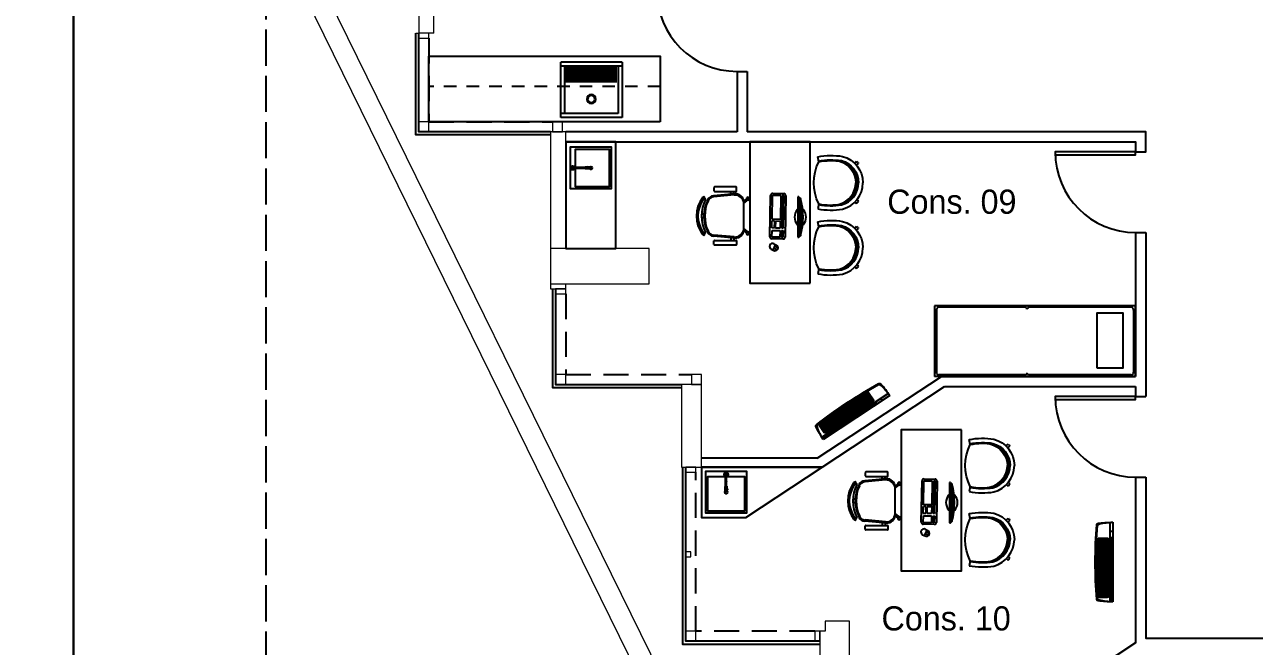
# Model space of a CAD drawing. Extents: x 741 to 1339, y 725 to 848.
# Drawn here: x 1091.43 to 1103.65, y 788.59 to 794.77 of the extents above; entities that cross this region are included whole.
import ezdxf

# ---------------------------------------------------------------- set-up
doc = ezdxf.new("R2010")
doc.units = 0
doc.header["$MEASUREMENT"] = 0
for name, pattern in [('2021.03.01_00_Santa Lolla_Criciúma_REF-R00$0$TAB-ARQ-AP-PL-TÉRREO-R01$0$HIDDEN2', [0.1875, 0.125, -0.0625]), ('ACAD_ISO02W100', [15, 12, -3]), ('CONTINU', [0]), ('HIDDEN', [0.375, 0.25, -0.125])]:
    doc.linetypes.add(name, pattern=pattern)
doc.layers.get('0').update_dxf_attribs({"linetype": 'CONTINUOUS'})
for name, color, linetype in [('5', 5, 'CONTINUOUS'), ('Cotas', 7, 'CONTINUOUS'), ('Lay Out', 31, 'CONTINUOUS'), ('Layout', 31, 'CONTINUOUS'), ('PAREDES', 7, 'CONTINUOUS'), ('Prancha', 7, 'CONTINUOUS'), ('Textos', 7, 'CONTINUOUS')]:
    doc.layers.add(name, color=color, linetype=linetype)
doc.layers.add('MARGEM', color=7, linetype='CONTINUOUS', plot=False)
doc.styles.add('PADRAO MK', font='AVGARDN.TTF')

# ---------------------------------------------------------------- blocks, each defined once
blk = doc.blocks.new('A$C0FF33234')
at = {"layer": 'Lay Out', "linetype": 'CONTINU', "ltscale": 0.6}
for p, q in [((0.149, 0.375, -0.739), (-0.461, 0.375, -0.739)), ((-0.461, 0.375, -0.739), (-0.461, -0.175, -0.739)), ((0.149, -0.175, -0.739), (0.149, 0.375, -0.739)), ((0.109, 0.335, -0.739), (-0.461, 0.335, -0.739)), ((-0.421, 0.335, -0.739), (-0.421, -0.135, -0.739)), ((0.109, -0.135, -0.739), (0.109, 0.335, -0.739)), ((0.097, 0.02, 0.175), (-0.411, 0.02, -0.739)), ((0.097, 0, 0.175), (-0.411, 0, -0.739)), ((0.097, -0.02, 0.175), (-0.411, -0.02, -0.739)), ((0.097, -0.04, 0.175), (-0.411, -0.04, -0.739)), ((0.097, -0.06, 0.175), (-0.411, -0.06, -0.739)), ((0.097, -0.08, 0.175), (-0.411, -0.08, -0.739)), ((0.097, -0.1, 0.175), (-0.411, -0.1, -0.739)), ((0.097, -0.12, 0.175), (-0.411, -0.12, -0.739)), ((0.149, -0.135, -0.739), (-0.461, -0.135, -0.739)), ((0.149, -0.175, -0.739), (-0.461, -0.175, -0.739))]:
    blk.add_line(p, q, dxfattribs=at)
for radius in [0.0453, 0.0346]:
    blk.add_circle((-0.156, 0.19, -0.739), radius, dxfattribs=at)
blk = doc.blocks.new('A$C02FB38B1')
at = {"layer": 'Layout'}
for p, q in [((0.386, 0.507), (0.168, 0.488)), ((0.376, 0.497), (0.172, 0.478)), ((0.173, 0.572), (0.173, 0.537)), ((0.393, 0.577), (0.178, 0.577)), ((0.178, 0.532), (0.393, 0.532)), ((0.34, 0.503), (0.34, 0.532)), ((0.37, 0.505), (0.37, 0.532)), ((0.398, 0.537), (0.398, 0.572)), ((0.47, 0.435), (0.489, 0.451)), ((0.47, 0.416), (0.499, 0.44)), ((0.47, 0.149), (0.47, 0.428)), ((0.489, 0.451), (0.49, 0.45)), ((0.496, 0.46), (0.514, 0.475)), ((0.497, 0.441), (0.499, 0.44)), ((0.508, 0.445), (0.526, 0.46)), ((0.074, 0.306), (0.05, 0.306)), ((0.074, 0.271), (0.05, 0.271)), ((0.47, 0.161), (0.499, 0.137)), ((0.47, 0.141), (0.489, 0.125)), ((0.489, 0.125), (0.49, 0.127)), ((0.497, 0.135), (0.499, 0.137)), ((0.508, 0.131), (0.526, 0.116)), ((0.386, 0.069), (0.168, 0.089)), ((0.376, 0.08), (0.172, 0.099)), ((0.173, 0.005), (0.173, 0.04)), ((0.178, 0.045), (0.393, 0.045)), ((0.393, 0), (0.178, 0)), ((0.34, 0.073), (0.34, 0.045)), ((0.37, 0.071), (0.37, 0.045)), ((0.398, 0.04), (0.398, 0.005)), ((0.496, 0.117), (0.514, 0.102))]:
    blk.add_line(p, q, dxfattribs=at)
for centre in [(0.497, 0.448), (0.497, 0.128)]:
    blk.add_circle(centre, 0.005, dxfattribs=at)
for centre, radius, start, end in [((0.178, 0.572), 0.005, 90, 180), ((0.178, 0.537), 0.005, 180, 270), ((0.381, 0.408), 0.0887, 5.5925, 93.2522), ((0.39, 0.428), 0.08, 0, 92.5692), ((0.393, 0.572), 0.005, 0, 90), ((0.393, 0.537), 0.005, 270, 0), ((0.305, 0.288), 0.305, 144.1238, 215.8762), ((0.305, 0.288), 0.29, 144.1442, 215.8558), ((0.305, 0.288), 0.29, 144.1442, 215.8558), ((0.412, 0.288), 0.362, 153.2374, 206.7626), ((0.412, 0.288), 0.362, 153.2374, 206.7626), ((0.08, 0.451), 0.0275, 115.1455, 143.4571), ((0.074, 0.47), 0.00782, 299.8109, 135.3255), ((0.08, 0.451), 0.0125, 115.1455, 143.1301), ((0.08, 0.451), 0.0125, 115.1455, 143.1301), ((0.436, 0.288), 0.362, 153.6047, 206.3953), ((0.079, 0.453), 0.01, 350.3294, 115.1455), ((0.079, 0.453), 0.01, 350.3294, 115.1455), ((0.445, 0.288), 0.362, 155.7361, 204.2639), ((0.174, 0.418), 0.07, 95.1212, 153.6047), ((0.178, 0.408), 0.07, 95.2999, 155.7361), ((0.498, 0.449), 0.0075, 171.6405, 268.0199), ((0.511, 0.46), 0.015, 231.4636, 207.2839), ((0.079, 0.124), 0.01, 244.8545, 9.6706), ((0.079, 0.124), 0.01, 244.8545, 9.6706), ((0.174, 0.158), 0.07, 206.3953, 264.8788), ((0.178, 0.168), 0.07, 204.2639, 264.7001), ((0.381, 0.168), 0.0887, 266.7478, 354.4075), ((0.39, 0.149), 0.08, 267.4308, 0), ((0.498, 0.128), 0.0075, 91.9801, 188.3595), ((0.511, 0.117), 0.015, 152.7161, 128.5364), ((0.08, 0.126), 0.0275, 216.5429, 244.8545), ((0.074, 0.106), 0.00782, 224.6745, 60.1891), ((0.08, 0.126), 0.0125, 216.8699, 244.8545), ((0.08, 0.126), 0.0125, 216.8699, 244.8545), ((0.178, 0.04), 0.005, 90, 180), ((0.178, 0.005), 0.005, 180, 270), ((0.393, 0.04), 0.005, 0, 90), ((0.393, 0.005), 0.005, 270, 0)]:
    blk.add_arc(centre, radius, start, end, dxfattribs=at)
blk = doc.blocks.new('computerr')
at = {"layer": 'Lay Out', "ltscale": 0.6}
h = blk.add_hatch(dxfattribs=at)
h.set_pattern_fill('ANSI31', color=256, scale=0.07, angle=45, style=0)
h.set_pattern_definition([(90, (8.432981, 4.289497), (-0.00875, 9e-19), [])])
h.paths.add_polyline_path([(36.256, -1.485), (36.629, -1.485, 0.133994)])
for p, q in [((36.242, -1.5), (36.256, -1.485)), ((36.642, -1.5), (36.242, -1.5)), ((36.242, -1.5), (36.242, -1.51)), ((36.242, -1.51), (36.642, -1.51)), ((36.256, -1.485), (36.629, -1.485)), ((36.642, -1.5), (36.629, -1.485)), ((36.642, -1.51), (36.642, -1.5)), ((36.207, -1.762), (36.209, -1.651)), ((36.225, -1.764), (36.227, -1.681)), ((36.227, -1.666), (36.227, -1.652)), ((36.227, -1.652), (36.552, -1.658)), ((36.552, -1.672), (36.227, -1.666)), ((36.227, -1.681), (36.465, -1.685)), ((36.23, -1.632), (36.64, -1.639)), ((36.465, -1.685), (36.464, -1.768)), ((36.48, -1.731), (36.481, -1.686)), ((36.481, -1.686), (36.552, -1.687)), ((36.552, -1.687), (36.551, -1.732)), ((36.552, -1.658), (36.552, -1.672)), ((36.574, -1.768), (36.575, -1.687)), ((36.575, -1.673), (36.576, -1.658)), ((36.642, -1.674), (36.575, -1.673)), ((36.575, -1.687), (36.642, -1.689)), ((36.576, -1.658), (36.642, -1.66)), ((36.642, -1.689), (36.64, -1.77)), ((36.642, -1.66), (36.642, -1.674)), ((36.659, -1.66), (36.657, -1.77)), ((36.749, -1.708), (36.733, -1.74)), ((36.464, -1.768), (36.225, -1.764)), ((36.637, -1.79), (36.227, -1.782)), ((36.551, -1.732), (36.48, -1.731)), ((36.48, -1.745), (36.551, -1.746)), ((36.48, -1.745), (36.48, -1.769)), ((36.55, -1.77), (36.48, -1.769)), ((36.551, -1.746), (36.55, -1.77)), ((36.64, -1.77), (36.574, -1.768)), ((36.707, -1.75), (36.72, -1.725)), ((36.77, -1.758), (36.716, -1.732)), ((36.768, -1.717), (36.753, -1.749)), ((36.761, -1.776), (36.773, -1.751))]:
    blk.add_line(p, q, dxfattribs=at)
for centre, radius, start, end in [((36.442, -2.169), 0.709, 74.7363, 105.2637), ((36.411, -1.497), 0.059, 137.5629, 145.9179), ((36.442, -1.543), 0.114, 48.6233, 131.3767), ((36.474, -1.497), 0.059, 34.0821, 42.4371), ((36.411, -1.476), 0.059, 215.2227, 222.4371), ((36.442, -1.43), 0.114, 228.6233, 311.3767), ((36.474, -1.476), 0.059, 317.5629, 324.7773), ((36.474, -1.497), 0.059, 19.4175, 20.0563), ((36.229, -1.652), 0.02, 88.9518, 178.9518), ((36.639, -1.659), 0.02, 358.9518, 88.9518), ((36.746, -1.738), 0.03, 334.0346, 154.0346), ((36.227, -1.762), 0.02, 178.9518, 268.9518), ((36.637, -1.77), 0.02, 268.9518, 358.9518), ((36.734, -1.763), 0.03, 154.0346, 334.0346)]:
    blk.add_arc(centre, radius, start, end, dxfattribs=at)
blk = doc.blocks.new('2536')
at = {"layer": 'Lay Out', "ltscale": 0.6}
for p, q in [((34.247, -29.07), (34.231, -29.054)), ((34.267, -29.052), (34.253, -29.035)), ((34.614, -29.052), (34.627, -29.035)), ((34.634, -29.07), (34.649, -29.054)), ((34.288, -29.112), (34.282, -29.106)), ((34.304, -29.098), (34.298, -29.091)), ((34.576, -29.098), (34.582, -29.091)), ((34.592, -29.112), (34.599, -29.106)), ((34.226, -29.43), (34.177, -29.441)), ((34.645, -29.43), (34.694, -29.441))]:
    blk.add_line(p, q, dxfattribs=at)
for points in [[(34.177, -29.441, -0.08651), (34.174, -29.194, -0.333303), (34.435, -28.991, -0.330827)], [(34.219, -29.431, -0.084492), (34.216, -29.205, -0.332034), (34.436, -29.034, -0.328672)], [(34.212, -29.336, -0.041347), (34.223, -29.226, -0.331795), (34.436, -29.061, 138.320634)], [(34.226, -29.43, -0.084125), (34.223, -29.206, -0.331795), (34.436, -29.041, 139.306789)], [(34.231, -29.054, -0.024394), (34.253, -29.035, -0.334398)], [(34.652, -29.431, 0.084492), (34.656, -29.205, 0.332034), (34.436, -29.034, 0.328672)], [(34.645, -29.43, 0.084125), (34.649, -29.206, 0.331795), (34.436, -29.041, -139.306841)], [(34.66, -29.336, 0.041347), (34.649, -29.226, 0.331795), (34.436, -29.061, -138.320634)], [(34.694, -29.441, 0.08651), (34.698, -29.194, 0.333303), (34.437, -28.991, 0.330827)], [(34.649, -29.054, 0.024394), (34.627, -29.035, 0.334398)], [(34.288, -29.112, -0.017746), (34.304, -29.098, -0.334398)], [(34.592, -29.112, 0.017746), (34.576, -29.098, 0.334398)], [(34.226, -29.43, 0.240642), (34.645, -29.43, 0.685149)]]:
    blk.add_lwpolyline(points, format="xyb", dxfattribs=at)
blk = doc.blocks.new('torneira 00')
at = {"layer": 'Lay Out'}
for p, q in [((-0.005, -0.139), (-0.005, -0.02)), ((-0.003, -0.139), (-0.003, -0.016)), ((0, -0.138), (0, -0.015)), ((0.004, -0.139), (0.004, -0.017)), ((0.005, -0.139), (0.005, -0.02)), ((-0.002, -0.15), (-0.014, -0.171)), ((0, -0.151), (-0.012, -0.172)), ((-0.009, -0.162), (-0.009, -0.142)), ((-0.009, -0.181), (-0.009, -0.166)), ((-0.007, -0.182), (-0.007, -0.143)), ((-0.006, -0.183), (-0.006, -0.19)), ((-0.005, -0.184), (-0.005, -0.144)), ((0, -0.185), (0, -0.145)), ((0.005, -0.184), (0.005, -0.144)), ((0.006, -0.183), (0.006, -0.19)), ((0.007, -0.182), (0.007, -0.142)), ((0.009, -0.182), (0.009, -0.141))]:
    blk.add_line(p, q, dxfattribs=at)
for centre, radius, start, end in [((0, -0.02), 0.0199, 284.6096, 255.5383), ((0, -0.02), 0.005, 0.2444, 179.7148), ((0, -0.09), 0.005, 0.2444, 179.7148), ((-0.012, -0.171), 0.00109, 176.6381, 310.2917), ((0, -0.18), 0.0119, 241.1536, 298.8464), ((-0.001, -0.151), 0.00127, 11.3567, 115.5731)]:
    blk.add_arc(centre, radius, start, end, dxfattribs=at)
at = {"layer": 'Lay Out', "ltscale": 0.6}
for centre, radius, start, end in [((0, -0.151), 0.0126, 48.0935, 134.6113), ((0, -0.131), 0.0138, 232.8261, 309.8787), ((0, -0.172), 0.0128, 227.2491, 311.4193)]:
    blk.add_arc(centre, radius, start, end, dxfattribs=at)
blk = doc.blocks.new('fjytj')
at = {"layer": 'Lay Out', "ltscale": 0.6}
for points in [[(1233.385, 500.441), (1233.594, 500.441), (1233.594, 500.851), (1233.184, 500.851), (1233.184, 500.441), (1233.385, 500.441)], [(1233.394, 500.491), (1233.574, 500.491), (1233.574, 500.831), (1233.204, 500.831), (1233.204, 500.491), (1233.385, 500.491)]]:
    blk.add_lwpolyline(points, dxfattribs=at)
blk.add_circle((1233.389, 500.646), 0.0139, dxfattribs=at)
at = {"layer": 'Lay Out', "ltscale": 0.6, "extrusion": (0, 0, -1), "zscale": -1, "rotation": 180}
blk.add_blockref('torneira 00', (-1233.389, 500.448), dxfattribs=at)
blk = doc.blocks.new('A$C4E226C7C')
at = {"layer": 'Lay Out'}
for p, q in [((0, 0), (0.004, 0)), ((0.004, 0), (0.008, 0.002)), ((0.008, 0.002), (0.011, 0.004)), ((0.011, 0.004), (0.015, 0.006)), ((0.015, 0.006), (0.017, 0.01)), ((0.017, 0.01), (0.02, 0.014)), ((0.02, 0.014), (0.021, 0.018)), ((0.021, 0.018), (0.023, 0.014)), ((0.023, 0.014), (0.025, 0.01)), ((0.025, 0.01), (0.028, 0.006)), ((0.028, 0.006), (0.031, 0.004)), ((0.031, 0.004), (0.035, 0.002)), ((0.035, 0.002), (0.038, 0)), ((0.038, 0), (0.042, 0))]:
    blk.add_line(p, q, dxfattribs=at)
blk = doc.blocks.new('A$C3BFA15C2')
at = {"layer": 'Lay Out'}
for p, q in [((0, 0.7), (2, 0.7)), ((0, 0.7), (0, 0)), ((0.021, 0.667), (0.02, 0.662)), ((0.02, 0.662), (0.02, 0.657)), ((0.02, 0.041), (0.02, 0.657)), ((0.023, 0.671), (0.021, 0.667)), ((0.025, 0.675), (0.023, 0.671)), ((0.028, 0.679), (0.025, 0.675)), ((0.031, 0.681), (0.028, 0.679)), ((0.035, 0.683), (0.031, 0.681)), ((0.039, 0.685), (0.035, 0.683)), ((0.043, 0.685), (0.039, 0.685)), ((0.043, 0.685), (1.058, 0.685)), ((0.385, 0.083), (0.385, 0.616)), ((1.101, 0.685), (1.959, 0.685)), ((1.963, 0.685), (1.959, 0.685)), ((1.966, 0.683), (1.963, 0.685)), ((1.97, 0.681), (1.966, 0.683)), ((1.973, 0.679), (1.97, 0.681)), ((1.976, 0.675), (1.973, 0.679)), ((1.978, 0.671), (1.976, 0.675)), ((1.98, 0.667), (1.978, 0.671)), ((1.981, 0.662), (1.98, 0.667)), ((1.981, 0.657), (1.981, 0.662)), ((1.981, 0.041), (1.981, 0.657)), ((2, 0), (2, 0.7)), ((0.02, 0.041), (0.02, 0.037)), ((0.02, 0.037), (0.021, 0.032)), ((0.021, 0.032), (0.023, 0.028)), ((0.023, 0.028), (0.025, 0.024)), ((0.025, 0.024), (0.028, 0.02)), ((0.028, 0.02), (0.031, 0.018)), ((0.031, 0.018), (0.035, 0.016)), ((0.035, 0.016), (0.039, 0.014)), ((0.039, 0.014), (0.043, 0.014)), ((0.043, 0.014), (1.058, 0.014)), ((1.058, 0.014), (1.062, 0.014)), ((1.062, 0.014), (1.066, 0.016)), ((1.066, 0.016), (1.07, 0.018)), ((1.07, 0.018), (1.073, 0.02)), ((1.073, 0.02), (1.076, 0.024)), ((1.076, 0.024), (1.078, 0.028)), ((1.078, 0.028), (1.08, 0.032)), ((1.08, 0.032), (1.081, 0.028)), ((1.081, 0.028), (1.083, 0.024)), ((1.083, 0.024), (1.086, 0.02)), ((1.086, 0.02), (1.09, 0.018)), ((1.09, 0.018), (1.093, 0.016)), ((1.093, 0.016), (1.097, 0.014)), ((1.097, 0.014), (1.101, 0.014)), ((1.101, 0.014), (1.959, 0.014)), ((1.959, 0.014), (1.963, 0.014)), ((1.963, 0.014), (1.966, 0.016)), ((1.966, 0.016), (1.97, 0.018)), ((1.97, 0.018), (1.973, 0.02)), ((1.973, 0.02), (1.976, 0.024)), ((1.976, 0.024), (1.978, 0.028)), ((1.978, 0.028), (1.98, 0.032)), ((1.98, 0.032), (1.981, 0.037)), ((1.981, 0.037), (1.981, 0.041)), ((0, 0), (2, 0))]:
    blk.add_line(p, q, dxfattribs=at)
blk.add_lwpolyline([(0.385, 0.616), (0.125, 0.616), (0.125, 0.072), (0.385, 0.072)], close=True, dxfattribs=at)
at = {"layer": 'Cotas', "color": 8, "xscale": -1, "rotation": 180}
blk.add_blockref('A$C4E226C7C', (1.058, 0.685), dxfattribs=at)
blk = doc.blocks.new('Layout')
at = {"color": 1, "linetype": '2021.03.01_00_Santa Lolla_Criciúma_REF-R00$0$TAB-ARQ-AP-PL-TÉRREO-R01$0$HIDDEN2'}
blk.add_line((1152.006, 509.395), (1149.706, 509.395), dxfattribs=at)
at = {"layer": 'Lay Out'}
blk.add_line((1155.001, 504.585), (1155.001, 504.585), dxfattribs=at)
blk.add_line((1155.001, 504.585), (1155.001, 504.585), dxfattribs=at)
for points in [[(1152.006, 509.045), (1149.706, 509.045), (1149.706, 509.695), (1152.006, 509.695)], [(1155.001, 505.985), (1154.401, 505.985), (1154.401, 504.585), (1155.001, 504.585), (1155.001, 505.985)]]:
    blk.add_lwpolyline(points, close=True, dxfattribs=at)
at = {"layer": 'Lay Out', "linetype": 'CONTINU', "ltscale": 0.6}
for points in [[(1151.066, 508.845), (1151.066, 507.785), (1151.566, 507.785), (1151.566, 508.845)], [(1153.616, 505.615), (1152.416, 505.615), (1152.416, 505.115), (1152.857, 505.115)]]:
    blk.add_lwpolyline(points, close=True, dxfattribs=at)
at = {"layer": 'Lay Out'}
blk.add_lwpolyline([(1153.496, 507.443), (1153.496, 507.443), (1153.496, 507.443), (1153.496, 508.845), (1152.896, 508.845), (1152.896, 507.443), (1153.496, 507.443)], dxfattribs=at)
at = {"layer": 'Cotas', "color": 8, "rotation": 180}
blk.add_blockref('A$C3BFA15C2', (1156.731, 507.216), dxfattribs=at)
at = {"layer": 'Lay Out', "xscale": -1, "rotation": 180}
blk.add_blockref('A$C0FF33234', (1151.478, 509.461, 0.739), dxfattribs=at)
at = {"layer": 'Lay Out', "linetype": 'CONTINU', "xscale": -1, "rotation": 270}
for p in [(1183.012, 474.003), (1183.012, 473.358), (1184.517, 471.195), (1184.517, 470.459)]:
    blk.add_blockref('2536', p, dxfattribs=at)
at = {"layer": 'Lay Out', "color": 252}
for p in [(1152.366, 507.821), (1153.87, 504.991)]:
    blk.add_blockref('A$C02FB38B1', p, dxfattribs=at)
at = {"layer": 'Lay Out', "ltscale": 0.6, "rotation": 270}
for p in [(1154.885, 544.54), (1156.39, 541.705)]:
    blk.add_blockref('computerr', p, dxfattribs=at)
at = {"layer": 'Prancha'}
for p, rotation in [((650.67, 1741.975), 270), ((2386.05, 1006.011), 180)]:
    blk.add_blockref('fjytj', p, dxfattribs=dict(at, rotation=rotation))
blk = doc.blocks.new('Paredes internas')
at = {"layer": '5', "color": 1}
for p, q in [((1152.771, 509.545), (1152.871, 509.545)), ((1152.771, 509.545), (1152.771, 508.945)), ((1152.871, 509.545), (1152.871, 508.945)), ((1152.771, 508.945), (1151.066, 508.945)), ((1156.731, 507.945), (1156.831, 507.945)), ((1153.567, 505.703), (1154.801, 506.516)), ((1154.801, 506.516), (1156.731, 506.516)), ((1153.616, 505.615), (1154.831, 506.416)), ((1154.831, 506.416), (1156.731, 506.416)), ((1156.731, 506.316), (1156.831, 506.316)), ((1153.567, 505.703), (1152.416, 505.703)), ((1152.416, 505.615), (1153.616, 505.615)), ((1156.731, 505.516), (1156.831, 505.516))]:
    blk.add_line(p, q, dxfattribs=at)
for points in [[(1151.066, 508.845), (1156.731, 508.845), (1156.731, 508.745), (1156.831, 508.745), (1156.831, 508.945), (1152.871, 508.945)], [(1156.731, 507.945), (1156.731, 506.516)], [(1156.831, 507.945), (1156.831, 506.316)], [(1156.731, 506.416), (1156.731, 506.316)], [(1156.731, 505.516), (1156.731, 503.869), (1155.216, 502.871), (1155.216, 501.485)], [(1156.831, 505.516), (1156.831, 503.915), (1158.276, 503.915)]]:
    blk.add_lwpolyline(points, dxfattribs=at)
for points in [[(1156.731, 508.745), (1155.931, 508.745), (1155.931, 508.715), (1156.731, 508.715)], [(1156.731, 506.316), (1155.931, 506.316), (1155.931, 506.286), (1156.731, 506.286)]]:
    blk.add_lwpolyline(points, close=True, dxfattribs=at)
for centre in [(1152.771, 510.345), (1156.731, 508.745), (1156.731, 506.316)]:
    blk.add_arc(centre, 0.8, 180, 270, dxfattribs=at)
blk = doc.blocks.new('sp')
at = {"layer": 'Lay Out', "color": 8}
for p, q in [((949.263, 929.563), (949.263, 929.478)), ((949.85, 929.561), (949.263, 929.561)), ((949.85, 929.553), (949.263, 929.553)), ((949.85, 929.545), (949.263, 929.545)), ((949.85, 929.569), (949.267, 929.569)), ((949.318, 929.47), (949.318, 929.574)), ((949.362, 929.47), (949.362, 929.576)), ((949.833, 929.578), (949.393, 929.578)), ((949.404, 929.47), (949.404, 929.578)), ((949.449, 929.47), (949.449, 929.58)), ((949.491, 929.47), (949.491, 929.581)), ((949.536, 929.47), (949.536, 929.582)), ((949.578, 929.47), (949.578, 929.582)), ((949.622, 929.47), (949.622, 929.582)), ((949.664, 929.47), (949.664, 929.582)), ((949.709, 929.47), (949.709, 929.582)), ((949.751, 929.47), (949.751, 929.581)), ((949.795, 929.47), (949.795, 929.579)), ((949.85, 929.569), (949.85, 929.478)), ((949.218, 929.451), (950.008, 929.451)), ((949.218, 929.442), (949.857, 929.442)), ((950.008, 929.426), (949.218, 929.426)), ((949.85, 929.536), (949.263, 929.536)), ((949.85, 929.528), (949.263, 929.528)), ((949.85, 929.52), (949.263, 929.52)), ((949.85, 929.512), (949.263, 929.512)), ((949.85, 929.503), (949.263, 929.503)), ((949.85, 929.495), (949.263, 929.495)), ((949.85, 929.487), (949.263, 929.487)), ((949.85, 929.478), (949.263, 929.478)), ((949.842, 929.47), (949.271, 929.47)), ((949.613, 929.426), (949.613, 929.466)), ((949.857, 929.451), (949.857, 929.426)), ((949.919, 929.451), (949.919, 929.426))]:
    blk.add_line(p, q, dxfattribs=at)
at = {"layer": 'Lay Out', "color": 8, "extrusion": (0, 0, -1)}
for centre, major_axis, ratio, start_param, end_param in [((950.303, 929.426), (0, 1.11), 0.977548, 4.712389, 4.84572), ((949.742, 929.426), (0, 0.536), 0.977548, 4.712389, 4.962084), ((949.243, 929.568), (0, 0.0168), 0.977548, -1.062803, -0.143544), ((949.235, 929.572), (0, 0.00812), 0.977548, -1.437465, -1.062803), ((949.258, 929.555), (0, 0.0242), 0.977548, -1.415455, -0.432642), ((949.613, 924.493), (5.318, 0.451), 0.956584, -1.559656, -1.489801), ((949.251, 929.569), (0.00567, 0.00567), 1, -1.20946, -0.85658), ((949.613, 924.493), (0, 5.098), 0.977548, -0.072811, 0), ((949.271, 929.563), (0, 0.00812), 0.977548, -1.570796, -0.068908), ((949.613, 924.493), (0, 5.09), 0.977548, -0.068908, 0), ((949.613, 924.493), (-5.318, 0.451), 0.956584, 1.489801, 1.559656), ((949.613, 924.493), (0, 5.098), 0.977548, 0, 0.072811), ((949.613, 924.493), (0, 5.09), 0.977548, 0, 0.046227), ((949.842, 929.569), (0, 0.00812), 0.977548, 0.046227, 1.570796), ((949.975, 929.569), (0.00567, 0.00567), 1, -0.714217, -0.361336), ((949.968, 929.555), (0, 0.0242), 0.977548, 0.432642, 1.415455), ((949.983, 929.568), (0, 0.0168), 0.977548, 0.143544, 1.062803), ((949.484, 929.426), (0, 0.536), 0.977548, 1.321101, 1.570796), ((949.99, 929.572), (0, 0.00812), 0.977548, 1.062803, 1.437465), ((948.923, 929.426), (0, 1.11), 0.977548, 1.437465, 1.570796), ((949.271, 929.478), (0, 0.00812), 0.977548, 3.141593, 4.712389), ((949.842, 929.478), (0, 0.00812), 0.977548, 1.570796, 3.141593)]:
    blk.add_ellipse(centre, major_axis=major_axis, ratio=ratio, start_param=start_param, end_param=end_param, dxfattribs=at)
blk = doc.blocks.new('Ar Condicionado')
at = {"layer": 'Lay Out', "ltscale": 0.6}
for p, rotation in [((1144.476, -883.332), 33.37435972894615), ((2358.181, -535.834), 90)]:
    blk.add_blockref('sp', p, dxfattribs=dict(at, rotation=rotation))

msp = doc.modelspace()

# ---------------------------------------------------------------- linework, layer by layer
at = {"layer": '5', "color": 1}
for points in [[(1096.653, 793.672), (1095.313, 793.672), (1095.313, 794.682)], [(1096.653, 793.702), (1095.343, 793.702), (1095.343, 794.682)], [(1096.673, 792.142), (1096.673, 791.162), (1097.953, 791.162)], [(1096.703, 792.142), (1096.703, 791.192), (1097.953, 791.192)], [(1099.328, 788.612), (1097.968, 788.612), (1097.968, 790.372)], [(1099.328, 788.642), (1097.998, 788.642), (1097.998, 790.372)]]:
    msp.add_lwpolyline(points, dxfattribs=at)
at = {"layer": '5', "color": 8, "linetype": 'HIDDEN'}
for points in [[(1095.443, 794.632), (1095.443, 793.802), (1096.673, 793.802)], [(1096.803, 792.092), (1096.803, 791.292), (1098.053, 791.292)], [(1099.278, 788.742), (1098.098, 788.742), (1098.098, 790.322)]]:
    msp.add_lwpolyline(points, dxfattribs=at)
at = {"layer": 'Lay Out', "color": 8, "lineweight": 0}
for p, q in [((1093.933, 795.613), (1100.248, 782.762)), ((1094.133, 795.657), (1100.376, 782.962))]:
    msp.add_line(p, q, dxfattribs=at)
at = {"layer": 'MARGEM', "color": 8, "linetype": 'Continuous'}
for points in [[(984.81, 819.171), (1091.91, 819.171), (1091.91, 743.436), (984.81, 743.436)], [(1091.91, 819.171), (1199.01, 819.171), (1199.01, 743.436), (1091.91, 743.436)]]:
    msp.add_lwpolyline(points, close=True, dxfattribs=at)
at = {"layer": 'MARGEM', "linetype": 'ACAD_ISO02W100', "ltscale": 0.03}
msp.add_lwpolyline([(1093.822, 745.349), (1197.097, 745.349), (1197.097, 817.259), (1093.822, 817.259)], close=True, dxfattribs=at)
at = {"layer": 'PAREDES', "color": 7, "lineweight": 0}
for p, q in [((1095.493, 794.682), (1095.493, 795.812)), ((1095.313, 794.682), (1095.343, 794.682)), ((1095.493, 794.682), (1095.343, 794.682)), ((1097.953, 791.192), (1097.953, 790.372)), ((1098.153, 791.192), (1097.953, 791.192)), ((1098.153, 790.372), (1098.153, 791.192)), ((1097.953, 790.372), (1098.153, 790.372)), ((1099.383, 788.842), (1099.383, 788.742)), ((1099.623, 788.842), (1099.383, 788.842)), ((1099.623, 788.492), (1099.623, 788.842))]:
    msp.add_line(p, q, dxfattribs=at)
for points in [[(1095.093, 796.382), (1095.093, 796.232), (1095.343, 796.232), (1095.343, 794.682)], [(1095.443, 794.682), (1095.343, 794.682), (1095.343, 794.632), (1095.443, 794.632), (1095.443, 794.682)], [(1096.803, 792.142), (1096.803, 792.192), (1097.633, 792.192), (1097.633, 792.542), (1096.803, 792.542), (1096.803, 793.702), (1096.653, 793.702), (1096.653, 792.142), (1096.803, 792.142)], [(1099.623, 788.842), (1099.383, 788.842), (1099.383, 788.742), (1099.328, 788.742), (1099.328, 786.092), (1100.903, 786.092), (1100.903, 785.845), (1101.053, 785.845), (1101.053, 786.242), (1099.473, 786.242)]]:
    msp.add_lwpolyline(points, dxfattribs=at)
at = {"layer": 'PAREDES', "color": 2, "lineweight": 0}
for points in [[(1095.443, 793.802), (1095.343, 793.802), (1095.343, 793.702), (1095.443, 793.702), (1095.443, 793.802)], [(1096.773, 793.802), (1096.673, 793.802), (1096.673, 793.702), (1096.773, 793.702), (1096.773, 793.802)], [(1096.803, 792.142), (1096.703, 792.142), (1096.703, 792.092), (1096.803, 792.092), (1096.803, 792.142)], [(1096.803, 791.292), (1096.703, 791.292), (1096.703, 791.192), (1096.803, 791.192), (1096.803, 791.292)], [(1098.153, 791.292), (1098.053, 791.292), (1098.053, 791.192), (1098.153, 791.192), (1098.153, 791.292)], [(1098.098, 790.372), (1097.998, 790.372), (1097.998, 790.322), (1098.098, 790.322), (1098.098, 790.372)], [(1098.048, 789.532), (1097.998, 789.532), (1097.998, 789.482), (1098.048, 789.482), (1098.048, 789.532)], [(1098.098, 788.742), (1097.998, 788.742), (1097.998, 788.642), (1098.098, 788.642), (1098.098, 788.742)], [(1099.328, 788.742), (1099.278, 788.742), (1099.278, 788.642), (1099.328, 788.642), (1099.328, 788.742)]]:
    msp.add_lwpolyline(points, dxfattribs=at)
at = {"layer": 'PAREDES', "color": 7, "lineweight": 0}
msp.add_lwpolyline([(1096.653, 792.192), (1097.633, 792.192), (1097.633, 792.542), (1096.653, 792.542)], close=True, dxfattribs=at)

# ---------------------------------------------------------------- block references
at = {"color": 6}
msp.add_blockref('Ar Condicionado', (-326.515, 375.65), dxfattribs=at)
at = {"layer": 'PAREDES', "color": 7, "lineweight": 0}
for name in ['Layout', 'Paredes internas']:
    msp.add_blockref(name, (-54.263, 284.757), dxfattribs=at)

# ---------------------------------------------------------------- texts
at = {"layer": 'Textos', "color": 3, "style": 'PADRAO MK'}
for s, p in [('Cons. 09', (1099.999, 792.888)), ('Cons. 10', (1099.942, 788.75))]:
    msp.add_text(s, height=0.24, dxfattribs=at).set_placement(p)

doc.saveas('drawing.dxf')
